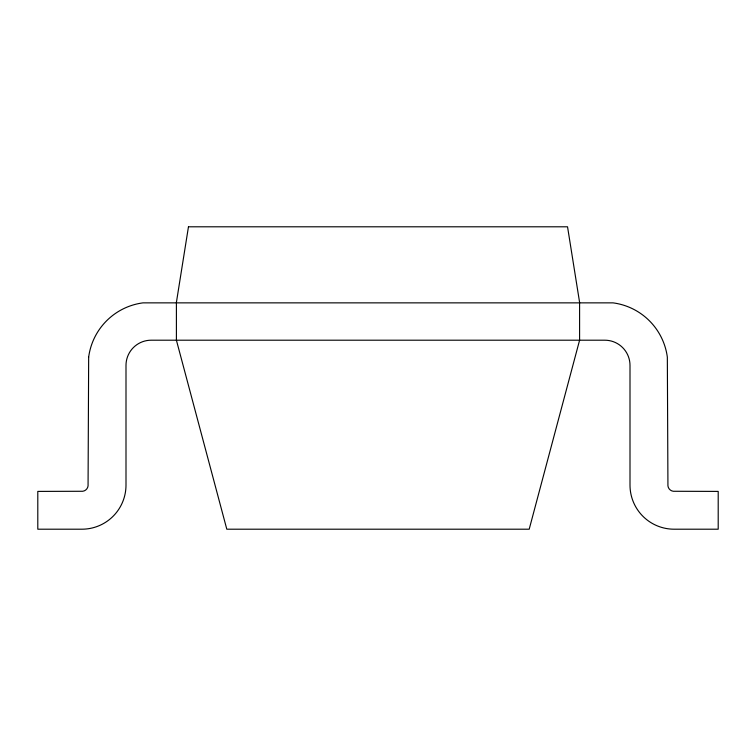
<?xml version="1.0" encoding="UTF-8"?>
<svg xmlns="http://www.w3.org/2000/svg" width="756" height="756" viewBox="0 0 756 756"><rect width="100%" height="100%" fill="white"/><g stroke="black" fill="none" stroke-linecap="round" stroke-linejoin="round"><path stroke-width="1.13" d="M88.66 357.163L88.065 485.91A6.218 6.218 0 0 1 82.716 491.268L37.8 491.4L37.8 529.2L81.903 529.2A44.103 44.103 0 0 0 125.997 485.097L125.997 365.403A25.203 25.203 0 0 1 151.2 340.2L604.8 340.2A25.203 25.203 0 0 1 630.003 365.403L630.003 485.097A44.103 44.103 0 0 0 674.097 529.2L718.2 529.2L718.2 491.4L673.284 491.268A6.218 6.218 0 0 1 667.935 485.91L667.34 357.163A63.079 63.079 0 0 0 613.031 302.863L142.969 302.863A63.079 63.079 0 0 0 88.66 357.163M188.461 226.8L176.403 302.4L176.403 340.2L226.8 529.2L529.2 529.2L579.597 340.2L579.597 302.4L567.539 226.8L188.461 226.8"/></g></svg>
